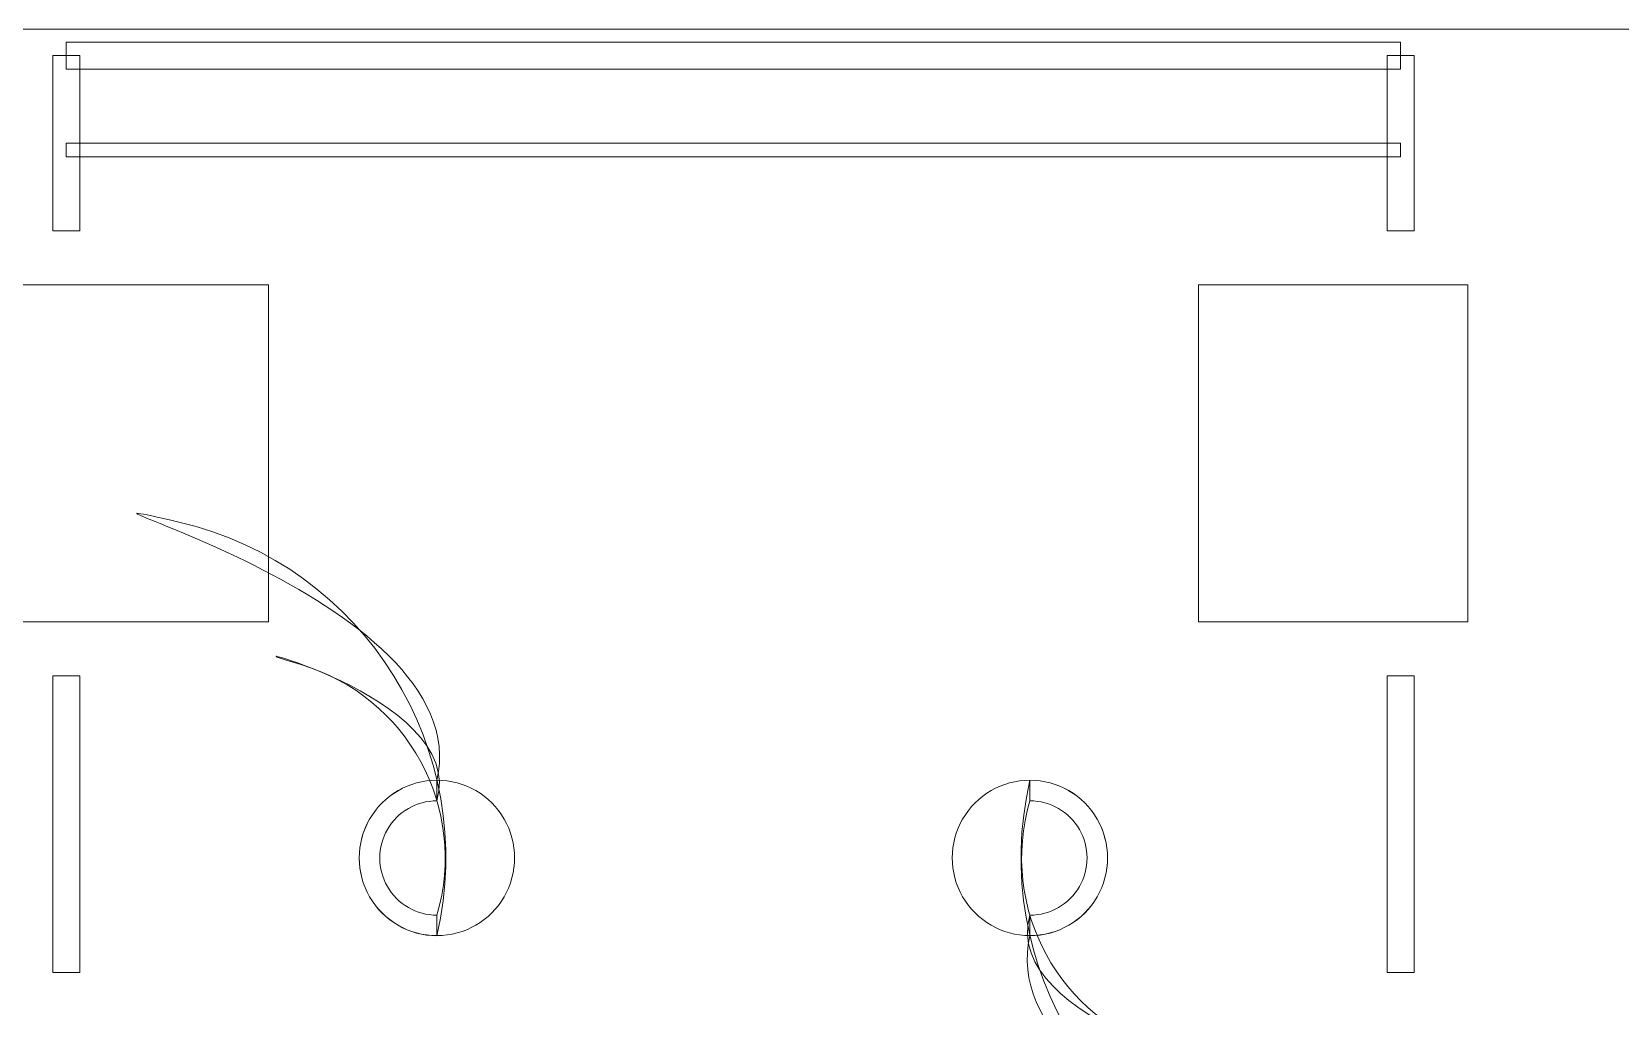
# Model space of a CAD drawing. Header units: millimetres. Extents: x -90 to 99, y -65 to 67.
# Drawn here: x -25.7 to -13.92, y 37.81 to 45.03 of the extents above; entities that cross this region are included whole.
import ezdxf

# ---------------------------------------------------------------- set-up
doc = ezdxf.new("R2010")
doc.units = ezdxf.units.MM
doc.header["$MEASUREMENT"] = 0
for name, color, linetype in [('BG_OUTLINE', 7, 'Continuous'), ('PG_SILKSCREEN_TOP', 7, 'Continuous'), ('PIN_TOP', 7, 'Continuous')]:
    doc.layers.add(name, color=color, linetype=linetype)

msp = doc.modelspace()

# ---------------------------------------------------------------- linework, layer by layer
at = {"layer": 'BG_OUTLINE', "color": 3, "lineweight": 9}
for points, knots in [([(-71.7269, -61.8795), (-71.7269, -61.8795), (-71.7343, 42.2681), (-71.7343, 42.2681), (-71.7343, 42.2681), (-71.7348, 43.0066), (-71.4419, 43.715), (-70.92, 44.2375), (-70.92, 44.2375), (-70.3982, 44.76), (-69.6866, 45.0538), (-68.9482, 45.0543), (-68.9482, 45.0543), (-68.9482, 45.0543), (75.2046, 45.0543), (75.2046, 45.0543), (75.2046, 45.0543), (76.8319, 45.0552), (78.1763, 43.7805), (78.2661, 42.1556), (78.2661, 42.1556), (78.2661, 42.1556), (78.2661, 31.2814), (78.2661, 31.2814), (78.2661, 31.2814), (78.2661, 31.2814), (72.2646, 31.2814), (72.2646, 31.2814), (72.2646, 31.2814), (72.2646, 31.2814), (72.2646, 26.9814), (72.2646, 26.9814), (72.2646, 26.9814), (72.2646, 26.9814), (78.2661, 26.9814), (78.2661, 26.9814), (78.2661, 26.9814), (78.2661, 26.9814), (78.2661, 18.6553), (78.2661, 18.6553), (78.2661, 18.6553), (78.2661, 18.6553), (72.2496, 18.6553), (72.2496, 18.6553), (72.2496, 18.6553), (72.2496, 18.6553), (72.2496, 14.3553), (72.2496, 14.3553), (72.2496, 14.3553), (72.2496, 14.3553), (78.2661, 14.3553), (78.2661, 14.3553), (78.2661, 14.3553), (78.2661, 14.3553), (78.2661, 9.255), (78.2661, 9.255), (78.2661, 9.255), (78.2661, 9.255), (72.2648, 9.255), (72.2648, 9.255), (72.2648, 9.255), (72.2648, 9.255), (72.2648, 4.955), (72.2648, 4.955), (72.2648, 4.955), (72.2648, 4.955), (78.2661, 4.955), (78.2661, 4.955), (78.2661, 4.955), (78.2661, 4.955), (78.2661, -3.3762), (78.2661, -3.3762), (78.2661, -3.3762), (78.2661, -3.3762), (72.2445, -3.3762), (72.2445, -3.3762), (72.2445, -3.3762), (72.2445, -3.3762), (72.2445, -7.6762), (72.2445, -7.6762), (72.2445, -7.6762), (72.2445, -7.6762), (78.2661, -7.6762), (78.2661, -7.6762), (78.2661, -7.6762), (78.2661, -7.6762), (78.2661, -12.7615), (78.2661, -12.7615), (78.2661, -12.7615), (78.2661, -12.7615), (72.2651, -12.7615), (72.2651, -12.7615), (72.2651, -12.7615), (72.2651, -12.7615), (72.2651, -17.0615), (72.2651, -17.0615), (72.2651, -17.0615), (72.2651, -17.0615), (78.2661, -17.0615), (78.2661, -17.0615), (78.2661, -17.0615), (78.2661, -17.0615), (78.2661, -25.4097), (78.2661, -25.4097), (78.2661, -25.4097), (78.2661, -25.4097), (72.2656, -25.4097), (72.2656, -25.4097), (72.2656, -25.4097), (72.2656, -25.4097), (72.2656, -29.7097), (72.2656, -29.7097), (72.2656, -29.7097), (72.2656, -29.7097), (78.2661, -29.7097), (78.2661, -29.7097), (78.2661, -29.7097), (78.2661, -29.7097), (78.2661, -34.793), (78.2661, -34.793), (78.2661, -34.793), (78.2661, -34.793), (72.2679, -34.793), (72.2679, -34.793), (72.2679, -34.793), (72.2679, -34.793), (72.2679, -39.0929), (72.2679, -39.0929), (72.2679, -39.0929), (72.2679, -39.0929), (78.2661, -39.0929), (78.2661, -39.0929), (78.2661, -39.0929), (78.2661, -39.0929), (78.2661, -47.4269), (78.2661, -47.4269), (78.2661, -47.4269), (78.2661, -47.4269), (72.2679, -47.4269), (72.2679, -47.4269), (72.2679, -47.4269), (72.2679, -47.4269), (72.2679, -51.7269), (72.2679, -51.7269), (72.2679, -51.7269), (72.2679, -51.7269), (78.2661, -51.7269), (78.2661, -51.7269), (78.2661, -51.7269), (78.2661, -51.7269), (78.2661, -51.8138), (78.2661, -51.8138), (78.2661, -51.8138), (78.2661, -51.8138), (78.2656, -61.8468), (78.2656, -61.8468), (78.2656, -61.8468), (78.2661, -62.6669), (77.9407, -63.4536), (77.3612, -64.0339), (77.3612, -64.0339), (76.7817, -64.6142), (75.9915, -64.9405), (75.1713, -64.941), (75.1713, -64.941), (75.1713, -64.941), (-68.6609, -64.9456), (-68.6609, -64.9456), (-68.6609, -64.9456), (-69.4735, -64.9461), (-70.2531, -64.6237), (-70.8281, -64.0495), (-70.8281, -64.0495), (-71.4031, -63.4752), (-71.7264, -62.6922), (-71.7269, -61.8795)], [0, 0, 0, 0, 0.0227273, 0.0227273, 0.0227273, 0.0227273, 0.0454545, 0.0454545, 0.0454545, 0.0454545, 0.0681818, 0.0681818, 0.0681818, 0.0681818, 0.0909091, 0.0909091, 0.0909091, 0.0909091, 0.1136364, 0.1136364, 0.1136364, 0.1136364, 0.1363636, 0.1363636, 0.1363636, 0.1363636, 0.1590909, 0.1590909, 0.1590909, 0.1590909, 0.1818182, 0.1818182, 0.1818182, 0.1818182, 0.2045455, 0.2045455, 0.2045455, 0.2045455, 0.2272727, 0.2272727, 0.2272727, 0.2272727, 0.25, 0.25, 0.25, 0.25, 0.2727273, 0.2727273, 0.2727273, 0.2727273, 0.2954545, 0.2954545, 0.2954545, 0.2954545, 0.3181818, 0.3181818, 0.3181818, 0.3181818, 0.3409091, 0.3409091, 0.3409091, 0.3409091, 0.3636364, 0.3636364, 0.3636364, 0.3636364, 0.3863636, 0.3863636, 0.3863636, 0.3863636, 0.4090909, 0.4090909, 0.4090909, 0.4090909, 0.4318182, 0.4318182, 0.4318182, 0.4318182, 0.4545455, 0.4545455, 0.4545455, 0.4545455, 0.4772727, 0.4772727, 0.4772727, 0.4772727, 0.5, 0.5, 0.5, 0.5, 0.5227273, 0.5227273, 0.5227273, 0.5227273, 0.5454545, 0.5454545, 0.5454545, 0.5454545, 0.5681818, 0.5681818, 0.5681818, 0.5681818, 0.5909091, 0.5909091, 0.5909091, 0.5909091, 0.6136364, 0.6136364, 0.6136364, 0.6136364, 0.6363636, 0.6363636, 0.6363636, 0.6363636, 0.6590909, 0.6590909, 0.6590909, 0.6590909, 0.6818182, 0.6818182, 0.6818182, 0.6818182, 0.7045455, 0.7045455, 0.7045455, 0.7045455, 0.7272727, 0.7272727, 0.7272727, 0.7272727, 0.75, 0.75, 0.75, 0.75, 0.7727273, 0.7727273, 0.7727273, 0.7727273, 0.7954545, 0.7954545, 0.7954545, 0.7954545, 0.8181818, 0.8181818, 0.8181818, 0.8181818, 0.8409091, 0.8409091, 0.8409091, 0.8409091, 0.8636364, 0.8636364, 0.8636364, 0.8636364, 0.8863636, 0.8863636, 0.8863636, 0.8863636, 0.9090909, 0.9090909, 0.9090909, 0.9090909, 0.9318182, 0.9318182, 0.9318182, 0.9318182, 0.9545455, 0.9545455, 0.9545455, 0.9545455, 0.9772727, 0.9772727, 0.9772727, 0.9772727, 1, 1, 1, 1]), ([(-22.6972, 38.3314), (-22.4913, 38.3314), (-22.3011, 38.4412), (-22.1982, 38.6195), (-22.1982, 38.6195), (-22.0953, 38.7978), (-22.0953, 39.0174), (-22.1982, 39.1957), (-22.1982, 39.1957), (-22.3011, 39.374), (-22.4913, 39.4838), (-22.6972, 39.4838), (-22.6972, 39.4838), (-22.9031, 39.4838), (-23.0933, 39.374), (-23.1962, 39.1957), (-23.1962, 39.1957), (-23.2991, 39.0174), (-23.2991, 38.7978), (-23.1962, 38.6195), (-23.1962, 38.6195), (-23.0933, 38.4412), (-22.9031, 38.3314), (-22.6972, 38.3314)], [0, 0, 0, 0, 0.1666667, 0.1666667, 0.1666667, 0.1666667, 0.3333333, 0.3333333, 0.3333333, 0.3333333, 0.5, 0.5, 0.5, 0.5, 0.6666667, 0.6666667, 0.6666667, 0.6666667, 0.8333333, 0.8333333, 0.8333333, 0.8333333, 1, 1, 1, 1]), ([(-18.2974, 38.3314), (-18.0916, 38.3314), (-17.9013, 38.4412), (-17.7984, 38.6195), (-17.7984, 38.6195), (-17.6955, 38.7978), (-17.6955, 39.0174), (-17.7984, 39.1957), (-17.7984, 39.1957), (-17.9013, 39.374), (-18.0916, 39.4838), (-18.2974, 39.4838), (-18.2974, 39.4838), (-18.5033, 39.4838), (-18.6935, 39.374), (-18.7964, 39.1957), (-18.7964, 39.1957), (-18.8993, 39.0174), (-18.8993, 38.7978), (-18.7964, 38.6195), (-18.7964, 38.6195), (-18.6935, 38.4412), (-18.5033, 38.3314), (-18.2974, 38.3314)], [0, 0, 0, 0, 0.1666667, 0.1666667, 0.1666667, 0.1666667, 0.3333333, 0.3333333, 0.3333333, 0.3333333, 0.5, 0.5, 0.5, 0.5, 0.6666667, 0.6666667, 0.6666667, 0.6666667, 0.8333333, 0.8333333, 0.8333333, 0.8333333, 1, 1, 1, 1])]:
    msp.add_open_spline(points, degree=3, knots=knots, dxfattribs=at)
at = {"layer": 'PG_SILKSCREEN_TOP', "color": 6, "lineweight": 9}
for points, knots in [([(-15.5474, 44.9571), (-15.5474, 44.9571), (-15.5474, 44.7572), (-15.5474, 44.7572), (-15.5474, 44.7572), (-15.5474, 44.7572), (-25.4473, 44.7572), (-25.4473, 44.7572), (-25.4473, 44.7572), (-25.4473, 44.7572), (-25.4473, 44.9571), (-25.4473, 44.9571), (-25.4473, 44.9571), (-25.4473, 44.9571), (-15.5474, 44.9571), (-15.5474, 44.9571)], [0, 0, 0, 0, 0.25, 0.25, 0.25, 0.25, 0.5, 0.5, 0.5, 0.5, 0.75, 0.75, 0.75, 0.75, 1, 1, 1, 1]), ([(-25.5472, 44.8572), (-25.5472, 44.8572), (-25.3473, 44.8572), (-25.3473, 44.8572), (-25.3473, 44.8572), (-25.3473, 44.8572), (-25.3473, 43.5572), (-25.3473, 43.5572), (-25.3473, 43.5572), (-25.3473, 43.5572), (-25.5472, 43.5572), (-25.5472, 43.5572), (-25.5472, 43.5572), (-25.5472, 43.5572), (-25.5472, 44.8572), (-25.5472, 44.8572)], [0, 0, 0, 0, 0.25, 0.25, 0.25, 0.25, 0.5, 0.5, 0.5, 0.5, 0.75, 0.75, 0.75, 0.75, 1, 1, 1, 1]), ([(-15.4474, 43.5572), (-15.4474, 43.5572), (-15.6473, 43.5572), (-15.6473, 43.5572), (-15.6473, 43.5572), (-15.6473, 43.5572), (-15.6473, 44.8572), (-15.6473, 44.8572), (-15.6473, 44.8572), (-15.6473, 44.8572), (-15.4474, 44.8572), (-15.4474, 44.8572), (-15.4474, 44.8572), (-15.4474, 44.8572), (-15.4474, 43.5572), (-15.4474, 43.5572)], [0, 0, 0, 0, 0.25, 0.25, 0.25, 0.25, 0.5, 0.5, 0.5, 0.5, 0.75, 0.75, 0.75, 0.75, 1, 1, 1, 1]), ([(-25.4473, 44.1071), (-25.4473, 44.1071), (-25.4473, 44.2072), (-25.4473, 44.2072), (-25.4473, 44.2072), (-25.4473, 44.2072), (-15.5474, 44.2072), (-15.5474, 44.2072), (-15.5474, 44.2072), (-15.5474, 44.2072), (-15.5474, 44.1071), (-15.5474, 44.1071), (-15.5474, 44.1071), (-15.5474, 44.1071), (-25.4473, 44.1071), (-25.4473, 44.1071)], [0, 0, 0, 0, 0.25, 0.25, 0.25, 0.25, 0.5, 0.5, 0.5, 0.5, 0.75, 0.75, 0.75, 0.75, 1, 1, 1, 1]), ([(-22.6972, 38.3309), (-22.379, 39.706), (-23.2356, 41.0787), (-24.6107, 41.3971), (-24.6107, 41.3971), (-25.9857, 41.7155), (-22.3785, 40.8582), (-22.6972, 39.4833)], [0, 0, 0, 0, 0.5, 0.5, 0.5, 0.5, 1, 1, 1, 1]), ([(-22.6972, 38.4833), (-22.4632, 39.2752), (-22.9153, 40.1069), (-23.7072, 40.3411), (-23.7072, 40.3411), (-24.499, 40.5753), (-22.4628, 40.1227), (-22.6972, 39.3309)], [0, 0, 0, 0, 0.5, 0.5, 0.5, 0.5, 1, 1, 1, 1]), ([(-25.3473, 38.0571), (-25.3473, 38.0571), (-25.5472, 38.0571), (-25.5472, 38.0571), (-25.5472, 38.0571), (-25.5472, 38.0571), (-25.5472, 40.2572), (-25.5472, 40.2572), (-25.5472, 40.2572), (-25.5472, 40.2572), (-25.3473, 40.2572), (-25.3473, 40.2572), (-25.3473, 40.2572), (-25.3473, 40.2572), (-25.3473, 38.0571), (-25.3473, 38.0571)], [0, 0, 0, 0, 0.25, 0.25, 0.25, 0.25, 0.5, 0.5, 0.5, 0.5, 0.75, 0.75, 0.75, 0.75, 1, 1, 1, 1]), ([(-15.4474, 38.0571), (-15.4474, 38.0571), (-15.6473, 38.0571), (-15.6473, 38.0571), (-15.6473, 38.0571), (-15.6473, 38.0571), (-15.6473, 40.2572), (-15.6473, 40.2572), (-15.6473, 40.2572), (-15.6473, 40.2572), (-15.4474, 40.2572), (-15.4474, 40.2572), (-15.4474, 40.2572), (-15.4474, 40.2572), (-15.4474, 38.0571), (-15.4474, 38.0571)], [0, 0, 0, 0, 0.25, 0.25, 0.25, 0.25, 0.5, 0.5, 0.5, 0.5, 0.75, 0.75, 0.75, 0.75, 1, 1, 1, 1]), ([(-22.6972, 39.4833), (-22.9031, 39.4833), (-23.0933, 39.3734), (-23.1962, 39.1951), (-23.1962, 39.1951), (-23.2992, 39.0168), (-23.2991, 38.7971), (-23.1961, 38.6189), (-23.1961, 38.6189), (-23.0933, 38.4406), (-22.9031, 38.3308), (-22.6972, 38.3309)], [0, 0, 0, 0, 0.3333333, 0.3333333, 0.3333333, 0.3333333, 0.6666667, 0.6666667, 0.6666667, 0.6666667, 1, 1, 1, 1]), ([(-18.2974, 39.4833), (-18.6156, 38.1082), (-17.759, 36.7355), (-16.384, 36.4171), (-16.384, 36.4171), (-15.009, 36.0987), (-18.6161, 36.9559), (-18.2974, 38.3309)], [0, 0, 0, 0, 0.5, 0.5, 0.5, 0.5, 1, 1, 1, 1]), ([(-18.2974, 38.3309), (-18.0915, 38.3309), (-17.9013, 38.4407), (-17.7984, 38.6191), (-17.7984, 38.6191), (-17.6955, 38.7974), (-17.6955, 39.017), (-17.7985, 39.1953), (-17.7985, 39.1953), (-17.9015, 39.3736), (-18.0915, 39.4834), (-18.2974, 39.4833)], [0, 0, 0, 0, 0.3333333, 0.3333333, 0.3333333, 0.3333333, 0.6666667, 0.6666667, 0.6666667, 0.6666667, 1, 1, 1, 1]), ([(-22.6972, 39.3309), (-22.8486, 39.3309), (-22.9886, 39.2501), (-23.0643, 39.1189), (-23.0643, 39.1189), (-23.14, 38.9878), (-23.1399, 38.8262), (-23.0643, 38.6951), (-23.0643, 38.6951), (-22.9884, 38.5639), (-22.8486, 38.4832), (-22.6972, 38.4833)], [0, 0, 0, 0, 0.3333333, 0.3333333, 0.3333333, 0.3333333, 0.6666667, 0.6666667, 0.6666667, 0.6666667, 1, 1, 1, 1]), ([(-18.2974, 39.3309), (-18.5314, 38.539), (-18.0793, 37.7073), (-17.2874, 37.4731), (-17.2874, 37.4731), (-16.4956, 37.2388), (-18.5318, 37.6915), (-18.2974, 38.4833)], [0, 0, 0, 0, 0.5, 0.5, 0.5, 0.5, 1, 1, 1, 1]), ([(-18.2974, 38.4833), (-18.146, 38.4833), (-18.0061, 38.5641), (-17.9304, 38.6953), (-17.9304, 38.6953), (-17.8547, 38.8264), (-17.8547, 38.988), (-17.9305, 39.1191), (-17.9305, 39.1191), (-18.0062, 39.2502), (-18.146, 39.331), (-18.2974, 39.3309)], [0, 0, 0, 0, 0.3333333, 0.3333333, 0.3333333, 0.3333333, 0.6666667, 0.6666667, 0.6666667, 0.6666667, 1, 1, 1, 1])]:
    msp.add_open_spline(points, degree=3, knots=knots, dxfattribs=at)
for points in [[(-22.6972, 39.3309), (-22.6972, 39.3309), (-22.6972, 39.4833), (-22.6972, 39.4833)], [(-22.6972, 39.4833), (-22.6972, 39.4833), (-22.6972, 39.3309), (-22.6972, 39.3309)], [(-18.2974, 39.3309), (-18.2974, 39.3309), (-18.2974, 39.4833), (-18.2974, 39.4833)], [(-18.2974, 39.4833), (-18.2974, 39.4833), (-18.2974, 39.3309), (-18.2974, 39.3309)], [(-22.6972, 38.3309), (-22.6972, 38.3309), (-22.6972, 38.4833), (-22.6972, 38.4833)], [(-22.6972, 38.4833), (-22.6972, 38.4833), (-22.6972, 38.3309), (-22.6972, 38.3309)], [(-18.2974, 38.3309), (-18.2974, 38.3309), (-18.2974, 38.4833), (-18.2974, 38.4833)], [(-18.2974, 38.4833), (-18.2974, 38.4833), (-18.2974, 38.3309), (-18.2974, 38.3309)]]:
    msp.add_open_spline(points, degree=3, dxfattribs=at)
at = {"layer": 'PIN_TOP', "lineweight": 9}
for points in [[(-25.9474, 43.1573), (-25.9474, 43.1573), (-23.9474, 43.1573), (-23.9474, 43.1573), (-23.9474, 43.1573), (-23.9474, 43.1573), (-23.9474, 40.6572), (-23.9474, 40.6572), (-23.9474, 40.6572), (-23.9474, 40.6572), (-25.9474, 40.6572), (-25.9474, 40.6572), (-25.9474, 40.6572), (-25.9474, 40.6572), (-25.9474, 43.1573), (-25.9474, 43.1573)], [(-17.0472, 43.1573), (-17.0472, 43.1573), (-15.0472, 43.1573), (-15.0472, 43.1573), (-15.0472, 43.1573), (-15.0472, 43.1573), (-15.0472, 40.6572), (-15.0472, 40.6572), (-15.0472, 40.6572), (-15.0472, 40.6572), (-17.0472, 40.6572), (-17.0472, 40.6572), (-17.0472, 40.6572), (-17.0472, 40.6572), (-17.0472, 43.1573), (-17.0472, 43.1573)]]:
    msp.add_open_spline(points, degree=3, knots=[0, 0, 0, 0, 0.25, 0.25, 0.25, 0.25, 0.5, 0.5, 0.5, 0.5, 0.75, 0.75, 0.75, 0.75, 1, 1, 1, 1], dxfattribs=at)

doc.saveas('drawing.dxf')
